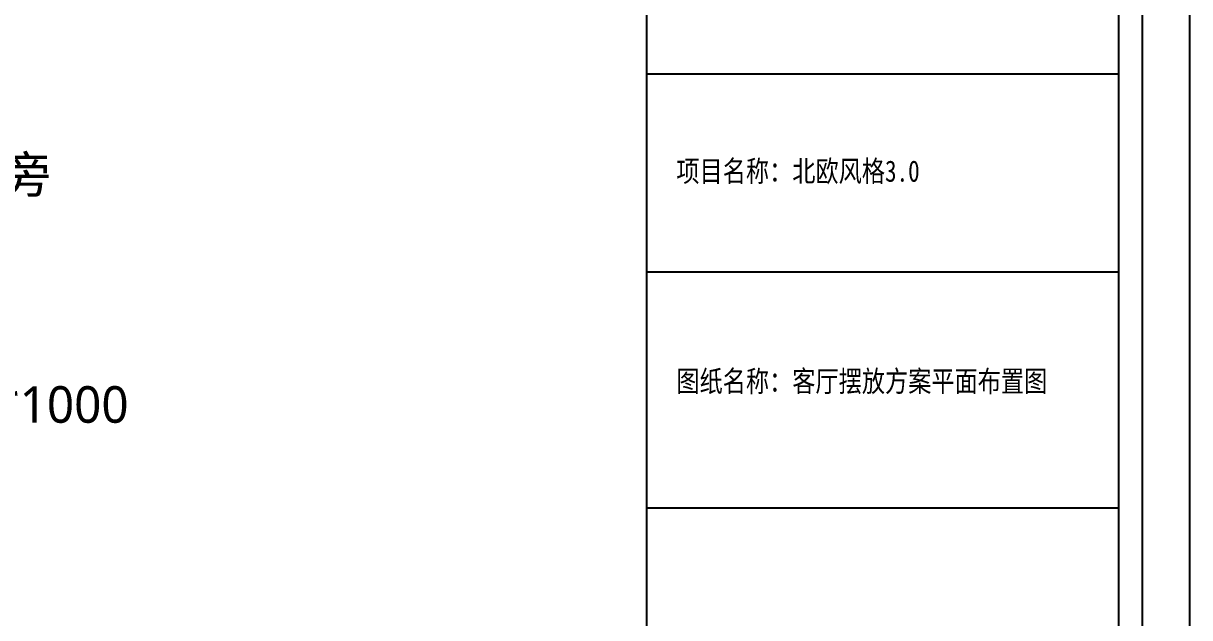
# Model space of a CAD drawing. Extents: x 96704 to 336282, y 34580 to 122302.
# Drawn here: x 218399 to 223780, y 98888 to 101630 of the extents above; entities that cross this region are included whole.
import ezdxf

# ---------------------------------------------------------------- set-up
doc = ezdxf.new("R2010")
doc.units = 0
doc.header["$LTSCALE"] = 1000
doc.header["$MEASUREMENT"] = 0
doc.layers.add('PUB_TEXT', color=7, linetype='Continuous')
doc.styles.add('_TCH_DIM', font='SIMPLEX', dxfattribs={"bigfont": 'GBCBIG'})
doc.styles.add('WJ', font='', dxfattribs={"width": 0.8, "height": 135})
doc.styles.get('WJ').set_extended_font_data('FangSong_GB2312')

# ---------------------------------------------------------------- blocks, each defined once
blk = doc.blocks.new('图框2')
at = {"color": 251}
blk.add_line((25026.8, 493.2), (25026.8, 17757), dxfattribs=at)
for p, q in [((21375.6, 667.1), (21375.6, 17583.2)), ((24852.9, 667.1), (24852.9, 17583.2)), ((21375.6, 13356), (24852.9, 13356)), ((21375.6, 11897.8), (24852.9, 11897.8)), ((21375.6, 10159.1), (24852.9, 10159.1))]:
    blk.add_line(p, q)
blk.add_lwpolyline([(-25.1, 145.5), (25374.5, 145.5), (25374.5, 18104.8), (-25.1, 18104.8)], close=True)
at = {"char_height": 156.481, "attachment_point": 1, "style": 'WJ'}
for s, insert, width in [('项目名称：北欧风格3.0', (21593.2, 12717.1), 1903.637), ('{\\fSimSun|b0|i0|c134|p2;图纸名称：客厅摆放方案平面布置图}', (21593.2, 11169.7), 3037.946)]:
    blk.add_mtext(s, dxfattribs=dict(at, insert=insert, width=width))

msp = doc.modelspace()

# ---------------------------------------------------------------- block references
at = {"xscale": 0.6263055771723246, "yscale": 0.6263055771723246, "zscale": 0.6263055771723246}
msp.add_blockref('图框2', (207888.3, 93032.1), dxfattribs=at)

# ---------------------------------------------------------------- texts
at = {"layer": 'PUB_TEXT', "char_height": 168.794, "attachment_point": 1, "style": '_TCH_DIM'}
for s, insert, width in [('{\\fMicrosoft YaHei|b0|i0|c134|p34;插花_边几旁}', (217278.5, 101015.5, 0), 1829.262), ('{\\fMicrosoft YaHei|b0|i0|c134|p34;单人沙发1000*900*1000}', (216338.5, 99955.7, 0), 2878.339)]:
    msp.add_mtext(s, dxfattribs=dict(at, insert=insert, width=width))

doc.saveas('drawing.dxf')
